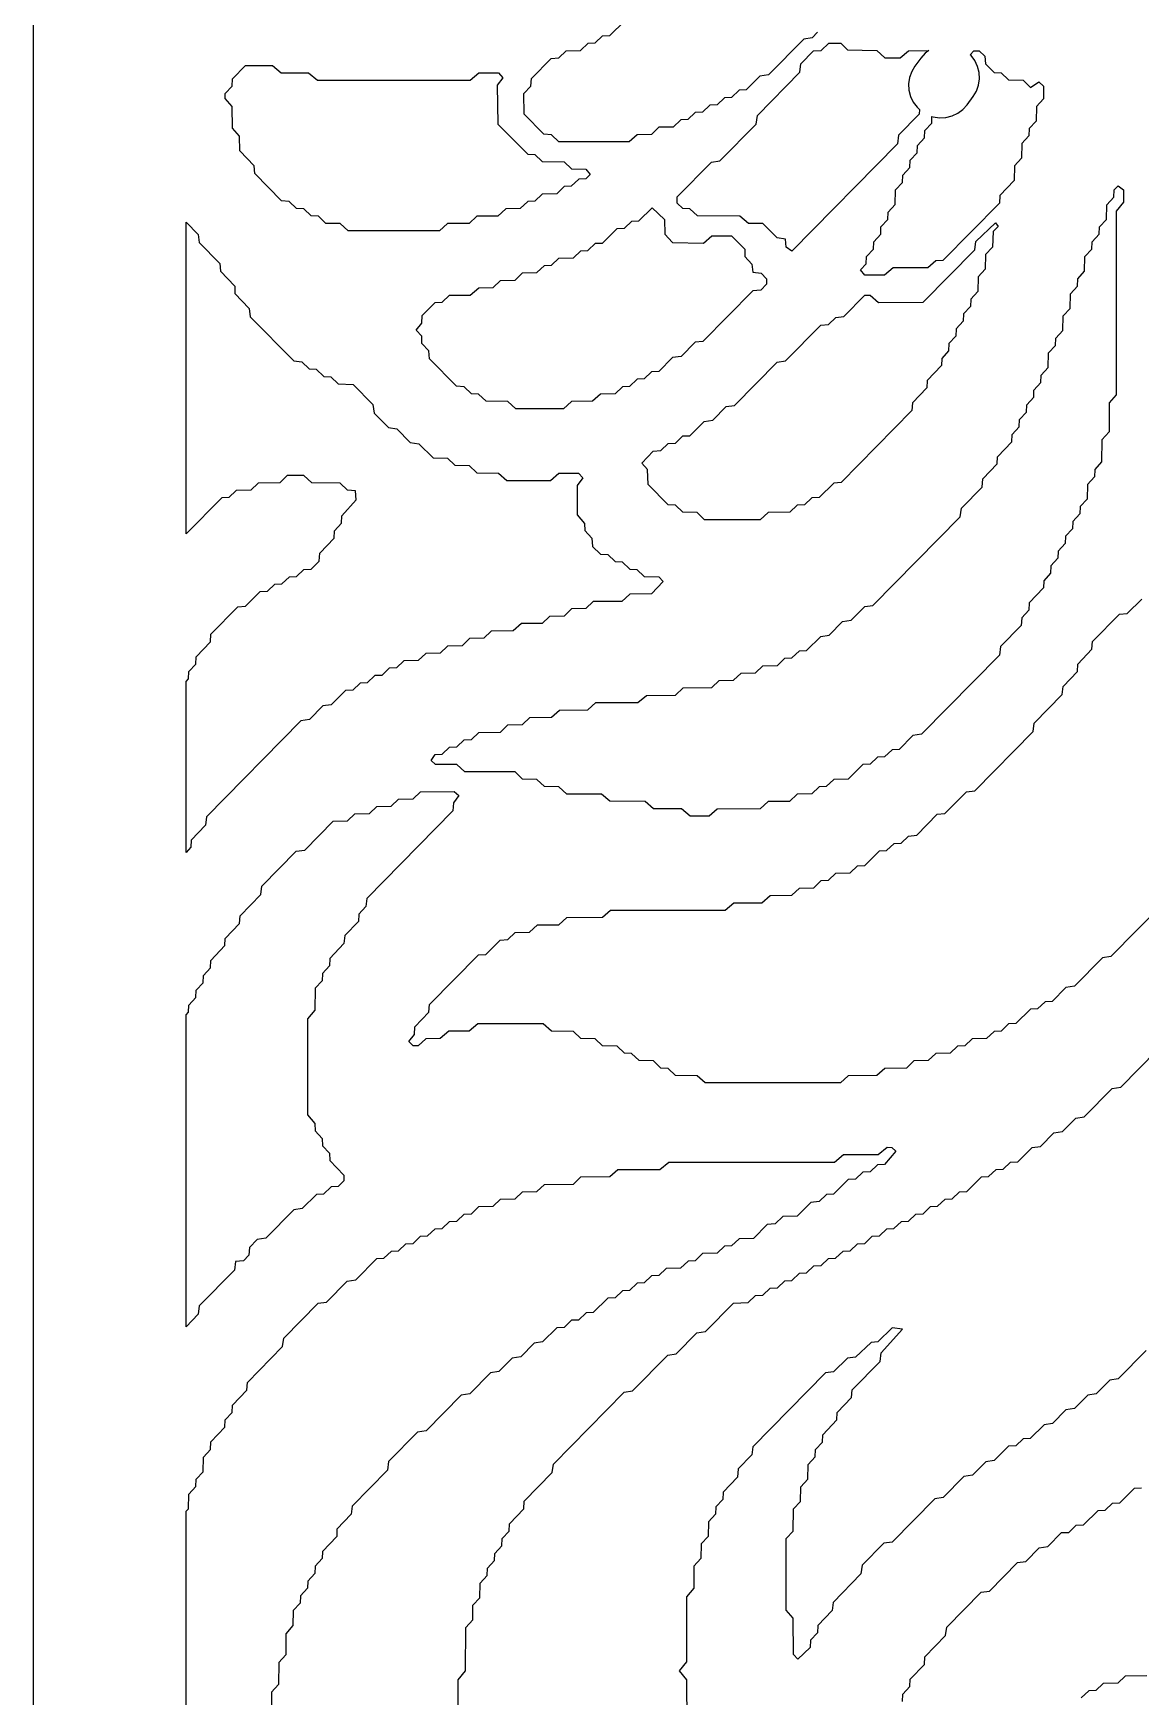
# Model space of a CAD drawing. Header units: millimetres. Extents: x 10 to 410, y 18 to 283.
# Drawn here: x 10 to 38.97, y 43.29 to 86.81 of the extents above; entities that cross this region are included whole.
import ezdxf

# ---------------------------------------------------------------- set-up
doc = ezdxf.new("R2010")
doc.units = ezdxf.units.MM
doc.layers.add('CUT', color=1, linetype='Continuous')

msp = doc.modelspace()

# ---------------------------------------------------------------- linework, layer by layer
at = {"layer": 'CUT'}
for points in [[(52.134, 21), (60.134, 21), (60.134, 24), (73.2679, 24), (73.2679, 144), (60.134, 144), (60.134, 147), (52.134, 147), (52.134, 144), (31.134, 144), (31.134, 147), (23.134, 147), (23.134, 144), (10, 144), (10, 24), (23.134, 24), (23.134, 21), (31.134, 21), (31.134, 24), (52.134, 24)], [(32.9213, 85.6525), (32.897, 85.4876), (32.9054, 85.3212), (32.9461, 85.1596), (33.0176, 85.0091), (33.117, 84.8754), (33.1833, 84.8155), (33.174, 84.6949), (32.6334, 84.1449), (32.6023, 83.9195), (29.8438, 81.1133), (29.6959, 81.2167), (29.6738, 81.4284), (29.4547, 81.4583), (29.0815, 81.8299), (28.7039, 81.8383), (28.4814, 82.0295), (27.3699, 82.0322), (27.1758, 82.2176), (26.9888, 82.226), (26.8448, 82.3686), (26.8448, 82.5297), (27.7396, 83.4399), (27.962, 83.4723), (28.91, 84.4367), (28.9411, 84.6621), (30.0534, 85.7937), (30.077, 86.0079), (30.4075, 86.3478), (30.606, 86.364), (30.8136, 86.5521), (31.1244, 86.5494), (31.2946, 86.3802), (32.0637, 86.3583), (32.2714, 86.1701), (32.6739, 86.1644), (32.8963, 86.3555), (33.4252, 86.3575), (33.3304, 86.287), (33.2187, 86.1634), (33.0627, 85.9525), (32.9772, 85.8094)], [(33.7055, 84.598), (33.8719, 84.6064), (34.0335, 84.6471), (34.184, 84.7185), (34.3177, 84.818), (34.4295, 84.9416), (34.5854, 85.1525), (34.6709, 85.2955), (34.7269, 85.4525), (34.7511, 85.6173), (34.7427, 85.7837), (34.702, 85.9453), (34.6305, 86.0959), (34.5311, 86.2296), (34.5073, 86.2511), (34.6, 86.3478), (34.7452, 86.3555), (34.8891, 86.213), (34.9046, 86.0112), (35.1298, 85.7824), (35.3169, 85.774), (35.511, 85.5885), (35.8886, 85.5801), (36.0827, 85.3947), (36.2981, 85.5402), (36.4211, 85.4263), (36.4211, 85.0939), (36.2386, 84.8967), (36.2305, 84.5123), (36.048, 84.3152), (36.0399, 84.1246), (35.8574, 83.9274), (35.8494, 83.543), (35.6669, 83.3458), (35.6588, 82.9614), (35.2857, 82.5704), (35.2702, 82.3686), (33.7924, 80.869), (33.6053, 80.8606), (33.3977, 80.6724), (32.4903, 80.6724), (32.2678, 80.4813), (31.7529, 80.4813), (31.6418, 80.6207), (31.7841, 80.7769), (31.7921, 80.9675), (31.9746, 81.1647), (31.9827, 81.3552), (32.1652, 81.5524), (32.1733, 81.7429), (32.3558, 81.9401), (32.3638, 82.1307), (32.5463, 82.3278), (32.5544, 82.7122), (32.7369, 82.9094), (32.745, 83.1), (32.9275, 83.2971), (32.9355, 83.4877), (33.118, 83.6848), (33.1261, 83.8754), (33.3086, 84.0726), (33.3167, 84.2631), (33.4992, 84.4603), (33.5028, 84.6357), (33.5406, 84.6222)], [(24.4546, 83.2538), (24.5657, 83.1144), (24.4546, 83.0015), (24.2676, 82.9931), (24.0735, 82.8076), (23.8865, 82.7992), (23.6924, 82.6138), (23.3148, 82.6053), (23.1207, 82.4199), (22.9336, 82.4115), (22.7395, 82.226), (22.3619, 82.2176), (22.1543, 82.0295), (21.5997, 82.0238), (21.4056, 81.8383), (20.8374, 81.8299), (20.6298, 81.6417), (18.2363, 81.6417), (18.0286, 81.8299), (17.651, 81.8383), (17.4569, 82.0238), (17.2699, 82.0322), (17.0758, 82.2176), (16.8888, 82.226), (16.6947, 82.4115), (16.4962, 82.4276), (15.792, 83.144), (15.7765, 83.3458), (15.4035, 83.7369), (15.3954, 84.1213), (15.2103, 84.3317), (15.2048, 84.8967), (15.0197, 85.1072), (15.0223, 85.2324), (15.2048, 85.4296), (15.2129, 85.6202), (15.5548, 85.9678), (16.2603, 85.9678), (16.4827, 85.7767), (17.1996, 85.7767), (17.4356, 85.5828), (21.4305, 85.5828), (21.6529, 85.774), (22.1678, 85.774), (22.2816, 85.6478), (22.1312, 85.4505), (22.1523, 84.4367), (22.9336, 83.6499), (23.1207, 83.6415), (23.3148, 83.456), (23.8829, 83.4476), (24.077, 83.2622)], [(37.1914, 74.0405), (37.1833, 73.85), (37.0008, 73.6528), (36.9928, 73.4622), (36.8103, 73.2651), (36.8022, 73.0745), (36.6197, 72.8774), (36.6116, 72.6868), (36.4291, 72.4896), (36.4211, 72.2991), (36.048, 71.908), (36.0399, 71.7175), (35.8574, 71.5203), (35.8419, 71.3185), (35.3013, 70.7685), (35.2702, 70.543), (33.2321, 68.4696), (33.0097, 68.4373), (32.649, 68.0742), (32.4619, 68.0658), (32.2678, 67.8803), (32.0808, 67.8719), (31.8867, 67.6865), (31.6997, 67.678), (31.315, 67.2987), (30.9374, 67.2903), (30.7433, 67.1049), (30.5563, 67.0965), (30.3622, 66.911), (29.9846, 66.9026), (29.7769, 66.7144), (29.2223, 66.7087), (29.0147, 66.5206), (27.8883, 66.5149), (27.6807, 66.3267), (27.1793, 66.3294), (26.9569, 66.5206), (26.2265, 66.5233), (26.0041, 66.7144), (25.0831, 66.7172), (24.8607, 66.9083), (23.9532, 66.9083), (23.7456, 67.0965), (23.368, 67.1049), (23.1739, 67.2903), (22.7963, 67.2987), (22.6022, 67.4842), (21.2853, 67.4899), (21.0777, 67.678), (20.5231, 67.6837), (20.4058, 67.7881), (20.5095, 67.9387), (20.6966, 67.9472), (20.8907, 68.1326), (21.0777, 68.141), (21.2718, 68.3265), (21.4588, 68.3349), (21.6529, 68.5203), (22.2211, 68.5287), (22.4152, 68.7142), (22.7928, 68.7226), (22.9869, 68.908), (23.555, 68.9165), (23.7627, 69.1046), (24.5079, 69.1103), (24.7155, 69.2985), (25.8135, 69.2985), (26.0359, 69.4896), (26.7947, 69.4981), (27.0023, 69.6862), (27.7475, 69.6919), (27.9416, 69.8774), (28.3192, 69.8858), (28.5133, 70.0712), (28.8909, 70.0796), (29.085, 70.2651), (29.4626, 70.2735), (29.6567, 70.4589), (29.8437, 70.4674), (30.0378, 70.6528), (30.2249, 70.6612), (30.5981, 71.0328), (30.8205, 71.0652), (31.1698, 71.4205), (31.3922, 71.4529), (31.7529, 71.816), (31.9639, 71.8406), (34.2458, 74.162), (34.2769, 74.3875), (34.8175, 74.9375), (34.8412, 75.1517), (35.2142, 75.5427), (35.2223, 75.7332), (35.5954, 76.1243), (35.6034, 76.3148), (35.7859, 76.512), (35.794, 76.7025), (35.9765, 76.8997), (35.9846, 77.0903), (36.1671, 77.2874), (36.1751, 77.478), (36.3576, 77.6752), (36.3657, 77.8657), (36.5482, 78.0629), (36.5563, 78.4473), (36.7388, 78.6445), (36.7468, 78.835), (36.9293, 79.0322), (36.9374, 79.4166), (37.1199, 79.6138), (37.128, 79.9982), (37.3105, 80.1953), (37.3185, 80.3859), (37.501, 80.5831), (37.5091, 80.9675), (37.6916, 81.1647), (37.6997, 81.3552), (37.8822, 81.5524), (37.8902, 81.7429), (38.0727, 81.9401), (38.0808, 82.3245), (38.2633, 82.5217), (38.2714, 82.7122), (38.3808, 82.8234), (38.5173, 82.7122), (38.5199, 82.3931), (38.3293, 82.1549), (38.3293, 77.3527), (38.1442, 77.1423), (38.1388, 76.3834), (37.9537, 76.173), (37.9456, 75.5947), (37.7631, 75.3975), (37.755, 75.207), (37.5725, 75.0098), (37.5645, 74.6254), (37.382, 74.4282), (37.3739, 74.2377)], [(16.5041, 72.406), (16.6982, 72.5914), (16.8852, 72.5998), (17.0793, 72.7853), (17.2664, 72.7937), (17.476, 72.9989), (17.4997, 73.213), (17.8727, 73.6041), (17.8808, 73.7946), (18.0633, 73.9918), (18.0714, 74.1824), (18.4499, 74.6011), (18.4304, 74.8371), (18.2227, 74.8593), (18.0286, 75.0448), (17.2834, 75.0505), (17.0758, 75.2386), (16.6449, 75.2386), (16.4509, 75.0532), (15.8827, 75.0448), (15.6886, 74.8593), (15.311, 74.8509), (15.1169, 74.6655), (14.9299, 74.657), (14, 73.717), (14, 81.8732), (14.3154, 81.5491), (14.3391, 81.3349), (14.8797, 80.7849), (14.8952, 80.5831), (15.2682, 80.192), (15.2763, 80.0015), (15.6494, 79.6105), (15.673, 79.3963), (16.8116, 78.238), (17.0225, 78.2134), (17.2166, 78.0279), (17.4037, 78.0195), (17.5978, 77.8341), (17.7848, 77.8257), (17.9789, 77.6402), (18.3679, 77.6241), (18.8816, 77.1015), (18.9126, 76.8761), (19.2889, 76.4933), (19.5113, 76.4609), (19.8606, 76.1055), (20.083, 76.0732), (20.4563, 75.7016), (20.8339, 75.6932), (21.028, 75.5077), (21.4056, 75.4993), (21.5997, 75.3139), (22.1678, 75.3055), (22.3903, 75.1143), (23.5267, 75.1143), (23.7491, 75.3055), (24.2641, 75.3055), (24.3778, 75.1793), (24.2274, 74.9821), (24.2274, 74.2134), (24.4154, 73.9885), (24.4235, 73.7979), (24.606, 73.6008), (24.6296, 73.3866), (24.8393, 73.1814), (25.0263, 73.173), (25.2204, 72.9876), (25.4075, 72.9791), (25.6015, 72.7937), (25.7886, 72.7853), (25.9827, 72.5998), (26.3603, 72.5914), (26.474, 72.4653), (26.1697, 72.1453), (25.6015, 72.1368), (25.3939, 71.9487), (24.6487, 71.943), (24.4546, 71.7575), (24.077, 71.7491), (23.8829, 71.5637), (23.5053, 71.5553), (23.3112, 71.3698), (22.7714, 71.3671), (22.549, 71.176), (21.9808, 71.1675), (21.7867, 70.9821), (21.4091, 70.9737), (21.215, 70.7882), (20.8374, 70.7798), (20.6433, 70.5944), (20.2657, 70.586), (20.0716, 70.4005), (19.694, 70.3921), (19.4999, 70.2067), (19.3129, 70.1982), (19.1188, 70.0128), (18.9317, 70.0044), (18.7376, 69.8189), (18.5506, 69.8105), (18.3565, 69.6251), (18.1695, 69.6166), (17.7962, 69.2451), (17.5738, 69.2127), (17.2245, 68.8574), (17.0021, 68.825), (14.5296, 66.3097), (14.506, 66.0955), (14.1329, 65.7045), (14.1248, 65.5139), (14, 65.3791), (14, 69.8544), (14.0614, 69.9207), (14.0695, 70.1113), (14.252, 70.3084), (14.2601, 70.499), (14.6331, 70.89), (14.6486, 71.0919), (15.3528, 71.8082), (15.5513, 71.8244), (15.9359, 72.2037), (16.123, 72.2121), (16.3171, 72.3975)], [(27.5151, 78.7443), (27.3166, 78.7281), (26.9434, 78.3566), (26.721, 78.3242), (26.3603, 77.9611), (26.1732, 77.9527), (25.9791, 77.7672), (25.7921, 77.7588), (25.598, 77.5734), (25.411, 77.565), (25.2169, 77.3795), (24.8393, 77.3711), (24.6317, 77.1829), (24.077, 77.1772), (23.8694, 76.9891), (22.6193, 76.9891), (22.4116, 77.1772), (21.8435, 77.1857), (21.6494, 77.3711), (21.4623, 77.3795), (21.2683, 77.565), (21.0698, 77.5811), (20.3656, 78.2975), (20.3501, 78.4993), (20.1676, 78.6965), (20.1595, 78.887), (20.0173, 79.0433), (20.1595, 79.226), (20.175, 79.4279), (20.5095, 79.7643), (20.6966, 79.7727), (20.8907, 79.9581), (21.4305, 79.9608), (21.6529, 80.152), (22.0305, 80.1604), (22.2246, 80.3458), (22.6022, 80.3543), (22.7963, 80.5397), (23.1739, 80.5481), (23.368, 80.7336), (23.555, 80.742), (23.7491, 80.9274), (24.1267, 80.9359), (24.3208, 81.1213), (24.5079, 81.1297), (24.702, 81.3152), (24.889, 81.3236), (25.2737, 81.7029), (25.4607, 81.7113), (25.6548, 81.8967), (25.8418, 81.9052), (26.1846, 82.2418), (26.5116, 81.9368), (26.5197, 81.5524), (26.721, 81.3398), (27.5286, 81.3179), (27.751, 81.509), (28.2659, 81.509), (28.6079, 81.1613), (28.6159, 80.9708), (28.7984, 80.7736), (28.8206, 80.562), (29.0396, 80.532), (29.1796, 80.3859), (29.1796, 80.2474), (29.0282, 80.0936), (28.8172, 80.0689)], [(33.9437, 78.5026), (33.7612, 78.3055), (33.7531, 78.1149), (33.3801, 77.7239), (33.372, 77.5333), (32.9989, 77.1423), (32.9834, 76.9405), (31.1359, 75.0609), (30.9374, 75.0448), (30.5527, 74.6655), (30.3657, 74.657), (30.1716, 74.4716), (29.9846, 74.4632), (29.7905, 74.2777), (29.2223, 74.2693), (29.0147, 74.0812), (27.5605, 74.0839), (27.3664, 74.2693), (26.9888, 74.2777), (26.7947, 74.4632), (26.6076, 74.4716), (26.0826, 75.0018), (26.0671, 75.3975), (25.9222, 75.567), (26.2151, 75.8793), (26.4135, 75.8955), (26.6076, 76.0809), (26.7947, 76.0893), (26.9888, 76.2748), (27.1758, 76.2832), (27.549, 76.6547), (27.7714, 76.6871), (28.1207, 77.0425), (28.3431, 77.0749), (29.4547, 78.2056), (29.6771, 78.238), (30.5981, 79.1749), (30.7966, 79.1911), (30.9906, 79.3765), (31.2016, 79.4012), (31.7529, 79.9581), (31.8867, 79.9581), (32.1091, 79.767), (33.2739, 79.7727), (34.627, 81.141), (34.658, 81.3665), (35.1682, 81.8541), (35.2374, 81.7573), (35.1107, 81.6247), (35.0871, 81.2167), (34.9046, 81.0195), (34.8965, 80.6351), (34.714, 80.4379), (34.706, 80.0535), (34.5235, 79.8563), (34.5154, 79.6658), (34.3329, 79.4686), (34.3248, 79.2781), (34.1423, 79.0809), (34.1343, 78.8903), (33.9518, 78.6932)], [(15.4109, 63.7251), (15.9515, 64.2751), (15.9826, 64.5006), (16.8773, 65.4108), (17.0997, 65.4432), (17.8416, 66.194), (18.2192, 66.2024), (18.4133, 66.3879), (18.7909, 66.3963), (18.985, 66.5817), (19.3626, 66.5901), (19.5567, 66.7756), (19.9343, 66.784), (20.1284, 66.9694), (21.0109, 66.9722), (21.1281, 66.8678), (20.9933, 66.6738), (20.9778, 66.472), (18.7221, 64.1772), (18.6984, 63.963), (18.5159, 63.7659), (18.5079, 63.5753), (18.1504, 63.2079), (18.1267, 62.9937), (17.7537, 62.6027), (17.7456, 62.4122), (17.5631, 62.215), (17.555, 62.0244), (17.3725, 61.8273), (17.3645, 61.249), (17.1765, 61.0241), (17.1765, 58.5107), (17.3645, 58.2857), (17.3725, 58.0952), (17.555, 57.898), (17.5631, 57.7075), (17.7456, 57.5103), (17.7537, 57.3197), (18.1193, 56.94), (18.1267, 56.7902), (17.9754, 56.6364), (17.7883, 56.628), (17.5942, 56.4425), (17.4072, 56.4341), (17.034, 56.0625), (16.8116, 56.0302), (16.0811, 55.2871), (15.8587, 55.2547), (15.6574, 55.0421), (15.6419, 54.8403), (15.498, 54.6978), (15.2904, 54.6755), (15.2608, 54.4526), (14.3391, 53.5149), (14.3154, 53.3007), (14, 52.9701), (14, 61.1306), (14.0614, 61.197), (14.0695, 61.3875), (14.252, 61.5847), (14.2601, 61.7752), (14.4426, 61.9724), (14.4506, 62.163), (14.6331, 62.3601), (14.6412, 62.5507), (15.0143, 62.9417), (15.0223, 63.1323), (15.3954, 63.5233)]]:
    msp.add_lwpolyline(points, close=True, dxfattribs=at)
for points in [[(30.5135, 86.8387), (30.3736, 86.6926), (30.1512, 86.6602), (29.2302, 85.7233), (29.0078, 85.6909), (28.6471, 85.3278), (28.46, 85.3194), (28.2659, 85.134), (28.0789, 85.1255), (27.8848, 84.9401), (27.6978, 84.9317), (27.5037, 84.7462), (27.3166, 84.7378), (27.1225, 84.5524), (26.9355, 84.544), (26.7414, 84.3585), (26.3638, 84.3501), (26.1697, 84.1647), (25.7921, 84.1562), (25.5845, 83.9681), (23.7491, 83.9708), (23.555, 84.1562), (23.3566, 84.1724), (22.843, 84.6949), (22.8355, 85.2324), (23.018, 85.4296), (23.0335, 85.6314), (23.5471, 86.1539), (23.7456, 86.1701), (23.9397, 86.3555), (24.3173, 86.364), (24.5114, 86.5494), (24.6984, 86.5578), (24.8925, 86.7433), (25.0796, 86.7517), (25.4642, 87.131)], [(40.2249, 64.7272), (38.1868, 62.6538), (37.9644, 62.6214), (37.234, 61.8784), (37.0116, 61.846), (36.6508, 61.4829), (36.4638, 61.4745), (36.2697, 61.289), (36.0827, 61.2806), (35.698, 60.9013), (35.511, 60.8929), (35.3169, 60.7075), (35.1298, 60.699), (34.9357, 60.5136), (34.5581, 60.5052), (34.3641, 60.3197), (34.177, 60.3113), (33.9829, 60.1259), (33.6053, 60.1175), (33.4112, 59.932), (33.0336, 59.9236), (32.8395, 59.7382), (32.2714, 59.7297), (32.0637, 59.5416), (31.3185, 59.5359), (31.1109, 59.3477), (27.574, 59.3477), (27.3664, 59.5359), (26.7982, 59.5443), (26.6041, 59.7297), (26.4171, 59.7382), (26.223, 59.9236), (25.8454, 59.932), (25.6513, 60.1175), (25.4642, 60.1259), (25.2701, 60.3113), (24.8925, 60.3197), (24.6984, 60.5052), (24.3208, 60.5136), (24.1267, 60.699), (23.5586, 60.7075), (23.3361, 60.8986), (21.628, 60.8986), (21.4056, 60.7075), (20.8657, 60.7047), (20.6433, 60.5136), (20.2657, 60.5052), (20.0716, 60.3197), (19.9378, 60.3197), (19.8267, 60.4326), (19.969, 60.6154), (19.9845, 60.8172), (20.3501, 61.197), (20.3656, 61.3988), (21.6415, 62.6967), (21.84, 62.7129), (22.2132, 63.0845), (22.4116, 63.1006), (22.6057, 63.2861), (22.9833, 63.2945), (23.191, 63.4827), (23.7456, 63.4884), (23.9532, 63.6765), (24.889, 63.6822), (25.0966, 63.8704), (28.1003, 63.8704), (28.3227, 64.0615), (29.0531, 64.0642), (29.2756, 64.2554), (29.8437, 64.2638), (30.0378, 64.4492), (30.4154, 64.4577), (30.6095, 64.6431), (30.7966, 64.6515), (30.9906, 64.837), (31.3682, 64.8454), (31.5623, 65.0308), (31.7494, 65.0392), (32.134, 65.4185), (32.3211, 65.427), (32.5152, 65.6124), (32.7022, 65.6208), (32.8963, 65.8063), (33.1073, 65.8309), (33.6471, 66.3801), (33.8456, 66.3963), (34.4094, 66.9617), (34.6318, 66.9941), (36.1515, 68.54), (36.1826, 68.7655), (36.9138, 69.5094), (36.9374, 69.7235), (37.3105, 70.1146), (37.3185, 70.3051), (37.6916, 70.6962), (37.7071, 70.898), (38.4113, 71.6144), (38.6098, 71.6305), (38.9944, 72.0098)], [(21.1178, 42.4577), (21.1178, 43.7329), (21.3084, 43.9711), (21.311, 45.1032), (21.4935, 45.3004), (21.5016, 45.6848), (21.6841, 45.8819), (21.6921, 46.2664), (21.8746, 46.4635), (21.8827, 46.6541), (22.0652, 46.8512), (22.0733, 47.0418), (22.2558, 47.239), (22.2638, 47.4295), (22.4463, 47.6267), (22.4544, 47.8172), (22.8275, 48.2083), (22.843, 48.4101), (23.5741, 49.1539), (23.6052, 49.3794), (25.4528, 51.2589), (25.6752, 51.2913), (26.5962, 52.2283), (26.8186, 52.2606), (27.3585, 52.8098), (27.5809, 52.8422), (28.3113, 53.5853), (28.7003, 53.6014), (28.8944, 53.7869), (29.0815, 53.7953), (29.2756, 53.9807), (29.4626, 53.9892), (29.6567, 54.1746), (29.8437, 54.183), (30.0378, 54.3685), (30.2249, 54.3769), (30.419, 54.5623), (30.606, 54.5707), (30.8001, 54.7562), (30.9871, 54.7646), (31.1812, 54.95), (31.3682, 54.9585), (31.5623, 55.1439), (31.7494, 55.1523), (31.9435, 55.3378), (32.1305, 55.3462), (32.3246, 55.5316), (32.5116, 55.5401), (32.7057, 55.7255), (32.8928, 55.7339), (33.0869, 55.9194), (33.2739, 55.9278), (33.468, 56.1132), (33.655, 56.1216), (33.8491, 56.3071), (34.0362, 56.3155), (34.2303, 56.5009), (34.4173, 56.5094), (34.802, 56.8887), (34.989, 56.8971), (35.1831, 57.0825), (35.3701, 57.0909), (35.5642, 57.2764), (35.7513, 57.2848), (36.1245, 57.6564), (36.3469, 57.6887), (36.6962, 58.0441), (36.9186, 58.0765), (37.2679, 58.4318), (37.4903, 58.4642), (38.2207, 59.2072), (38.4431, 59.2396), (40.344, 61.1733)], [(14, 42.1198), (14, 48.1419), (14.0614, 48.2083), (14.0695, 48.5927), (14.252, 48.7899), (14.2601, 48.9804), (14.4426, 49.1776), (14.4506, 49.562), (14.6331, 49.7592), (14.6486, 49.961), (15.0143, 50.3407), (15.0223, 50.5313), (15.2048, 50.7285), (15.2129, 50.919), (15.586, 51.31), (15.6015, 51.5119), (16.5232, 52.4496), (16.5543, 52.6751), (17.449, 53.5853), (17.6714, 53.6177), (18.2113, 54.1669), (18.4337, 54.1992), (18.985, 54.7562), (19.172, 54.7646), (19.3661, 54.95), (19.5532, 54.9585), (19.7473, 55.1439), (19.9343, 55.1523), (20.1284, 55.3378), (20.3154, 55.3462), (20.5095, 55.5316), (20.6966, 55.5401), (20.8907, 55.7255), (21.0777, 55.7339), (21.2718, 55.9194), (21.4588, 55.9278), (21.6529, 56.1132), (22.0305, 56.1216), (22.2246, 56.3071), (22.6022, 56.3155), (22.7963, 56.5009), (23.1739, 56.5094), (23.368, 56.6948), (24.1267, 56.7032), (24.3208, 56.8887), (25.0796, 56.8971), (25.2872, 57.0852), (26.3852, 57.0852), (26.6212, 57.2791), (30.9588, 57.2791), (31.1947, 57.473), (32.1022, 57.473), (32.3381, 57.6668), (32.4584, 57.6641), (32.5621, 57.5625), (32.2678, 57.218), (32.0808, 57.2095), (31.8867, 57.0241), (31.6997, 57.0157), (31.5056, 56.8302), (31.3185, 56.8218), (30.9339, 56.4425), (30.7468, 56.4341), (30.5527, 56.2487), (30.3418, 56.224), (29.981, 55.8609), (29.6034, 55.8525), (29.4093, 55.6671), (29.1984, 55.6424), (28.8376, 55.2794), (28.46, 55.2709), (28.2659, 55.0855), (28.0789, 55.0771), (27.8848, 54.8916), (27.5072, 54.8832), (27.3131, 54.6978), (27.1261, 54.6893), (26.932, 54.5039), (26.5544, 54.4955), (26.3603, 54.31), (26.1732, 54.3016), (25.9791, 54.1162), (25.7921, 54.1078), (25.598, 53.9223), (25.411, 53.9139), (25.2169, 53.7285), (25.0299, 53.72), (24.6452, 53.3407), (24.4582, 53.3323), (24.2641, 53.1469), (24.077, 53.1385), (23.8829, 52.953), (23.6959, 52.9446), (23.3227, 52.573), (23.1003, 52.5407), (22.751, 52.1853), (22.5286, 52.1529), (22.1793, 51.7976), (21.9569, 51.7652), (21.417, 51.216), (21.1946, 51.1836), (20.2736, 50.2467), (20.0512, 50.2143), (19.2938, 49.4438), (19.2627, 49.2183), (18.3409, 48.2806), (18.3173, 48.0664), (17.9442, 47.6754), (17.9362, 47.4849), (17.5631, 47.0938), (17.555, 46.9033), (17.3725, 46.7061), (17.3645, 46.5155), (17.182, 46.3184), (17.1739, 46.1278), (16.9914, 45.9307), (16.9833, 45.7401), (16.8008, 45.5429), (16.7928, 45.1585), (16.6048, 44.9336), (16.6022, 44.3831), (16.4197, 44.1859), (16.4116, 43.6076), (16.2291, 43.4105), (16.2237, 41.6448)], [(39.1078, 52.3468), (38.3774, 51.6037), (38.155, 51.5714), (37.8057, 51.216), (37.5833, 51.1836), (37.234, 50.8283), (37.0116, 50.7959), (36.6623, 50.4406), (36.4399, 50.4082), (36.0791, 50.0451), (35.8921, 50.0367), (35.698, 49.8512), (35.511, 49.8428), (35.1377, 49.4713), (34.9153, 49.4389), (34.566, 49.0835), (34.3436, 49.0512), (33.8038, 48.502), (33.5814, 48.4696), (32.4698, 47.3388), (32.2474, 47.3064), (31.6806, 46.7297), (31.6495, 46.5043), (30.9183, 45.7604), (30.8946, 45.5462), (30.5216, 45.1552), (30.5135, 44.9647), (30.331, 44.7675), (30.323, 44.5769), (29.9959, 44.2719), (29.8839, 44.3963), (29.8784, 45.3491), (29.6933, 45.5595), (29.6959, 47.4295), (29.8784, 47.6267), (29.8865, 48.205), (30.069, 48.4021), (30.077, 48.7866), (30.2595, 48.9837), (30.2676, 49.3681), (30.4501, 49.5653), (30.4582, 49.7559), (30.6407, 49.953), (30.6487, 50.1436), (31.0218, 50.5346), (31.0299, 50.7252), (31.4029, 51.1162), (31.4184, 51.318), (32.1496, 52.0619), (32.1807, 52.2873), (32.7367, 52.9102), (32.4619, 52.9446), (32.0887, 52.573), (31.9186, 52.5626), (31.5056, 52.1776), (31.2946, 52.1529), (30.9339, 51.7899), (30.7229, 51.7652), (28.8221, 49.8315), (28.7984, 49.6173), (28.4409, 49.2499), (28.4173, 49.0357), (28.0442, 48.6447), (28.0362, 48.4542), (27.8537, 48.257), (27.8456, 48.0664), (27.6631, 47.8693), (27.655, 47.4849), (27.4725, 47.2877), (27.4645, 46.9033), (27.282, 46.7061), (27.2739, 46.1278), (27.0859, 45.9029), (27.0859, 44.2025), (26.896, 43.9677), (27.0859, 43.7329), (27.0914, 42.5863)], [(32.7369, 43.1679), (32.745, 43.3584), (32.9275, 43.5556), (32.9355, 43.7462), (33.3086, 44.1372), (33.3241, 44.339), (33.8647, 44.889), (33.8958, 45.1145), (34.7905, 46.0247), (35.0129, 46.0571), (35.7434, 46.8001), (35.9658, 46.8325), (36.3151, 47.1879), (36.5375, 47.2202), (36.8982, 47.5833), (37.0852, 47.5918), (37.2793, 47.7772), (37.4664, 47.7856), (37.851, 48.1649), (38.0381, 48.1733), (38.2322, 48.3588), (38.4192, 48.3672), (38.8039, 48.7465), (38.9909, 48.7549)], [(39.1282, 43.8416), (38.56, 43.8331), (38.3659, 43.6477), (37.9883, 43.6393), (37.7942, 43.4538), (37.6072, 43.4454), (37.4131, 43.26)]]:
    msp.add_lwpolyline(points, dxfattribs=at)

doc.saveas('drawing.dxf')
